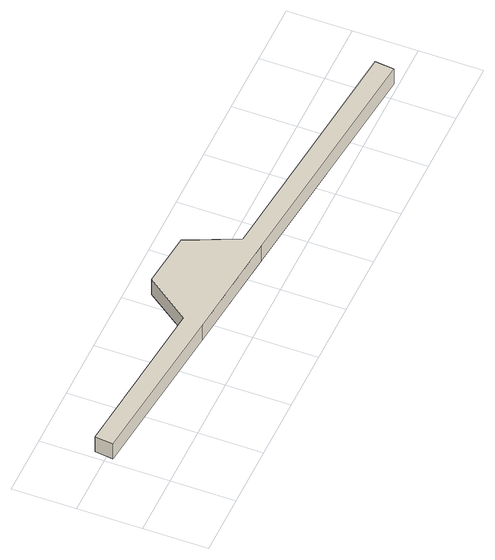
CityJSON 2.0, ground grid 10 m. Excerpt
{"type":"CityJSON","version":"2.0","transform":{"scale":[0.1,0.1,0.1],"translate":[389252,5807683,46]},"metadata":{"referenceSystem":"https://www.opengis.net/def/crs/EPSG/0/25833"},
"CityObjects":{
"building1":{"type":"Building","attributes":{"Gemeindeschluessel":"11000007","BezugspunktDach":"2200","function":"51009_1610","measuredHeight":3,"storeysAboveGround":0},"address":[{"country":"Germany","locality":"Berlin"}],"geometry":[{"type":"Solid","lod":"1","boundaries":[[[[0,1,2,3,4,5,6,7,8,9]],[[10,11,12,13,14,15,16,17,18,19]],[[10,19,9,8]],[[11,10,8,7]],[[12,11,7,6]],[[13,12,6,5]],[[14,13,5,4]],[[15,14,4,3]],[[16,15,3,2]],[[17,16,2,1]],[[18,17,1,0]],[[19,18,0,9]]]]}]}
},
"vertices":[
[269,64,39],[442,47,39],[829,7,39],[832,37,39],[445,76,39],[409,155,39],[323,164,39],[272,94,39],[12,120,39],[9,91,39],[12,120,9],[272,94,9],[323,164,9],[409,155,9],[445,76,9],[832,37,9],[829,7,9],[442,47,9],[269,64,9],[9,91,9]
]}
